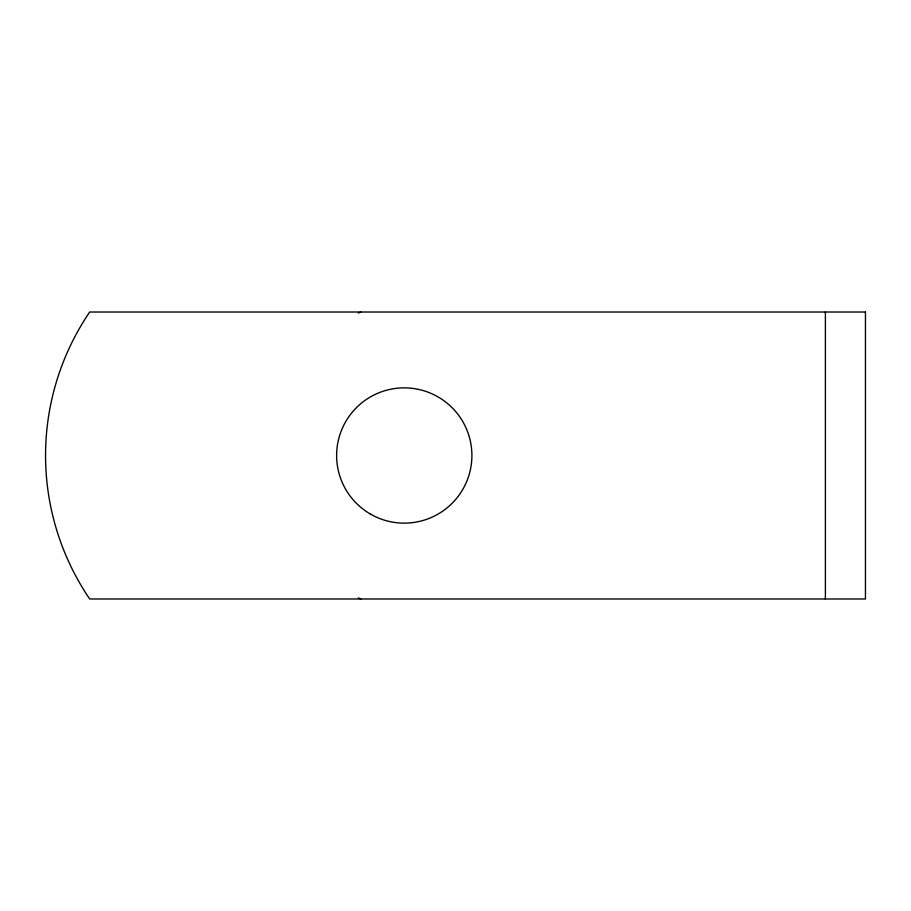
<?xml version="1.0" encoding="UTF-8"?>
<svg xmlns="http://www.w3.org/2000/svg" width="911" height="911" viewBox="0 0 911 911"><rect width="100%" height="100%" fill="white"/><g stroke="black" fill="none" stroke-linecap="round" stroke-linejoin="round"><path stroke-width="1.37" d="M358.296 313.077L360.847 312.017M358.296 597.923L360.847 598.982M825.389 312.017L825.389 598.982M865.45 312.017L89.688 312.017A255.308 255.308 0 0 0 89.688 598.982L865.45 598.982L865.45 312.017M370.435 514.077A67.642 67.642 0 0 0 471.898 455.5A67.642 67.642 0 0 0 370.435 396.923A67.642 67.642 0 0 0 370.435 514.077"/></g></svg>
